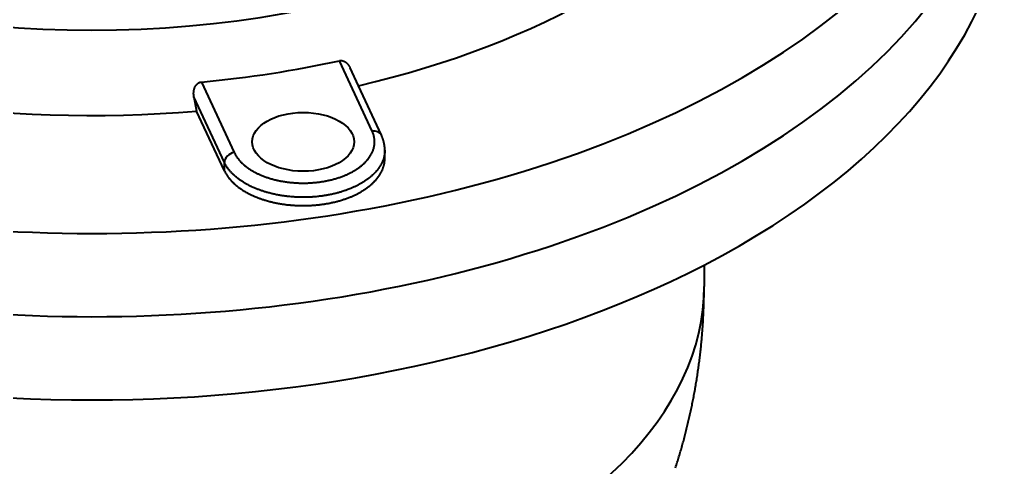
# Model space of a CAD drawing. Header units: millimetres. Extents: x 15 to 415, y 5 to 292.
# Drawn here: x 347.59 to 379.94, y 194.93 to 209.55 of the extents above; entities that cross this region are included whole.
import ezdxf

# ---------------------------------------------------------------- set-up
doc = ezdxf.new("R2010")
doc.units = ezdxf.units.MM
doc.layers.add('Geometries', color=7, linetype='Continuous')

msp = doc.modelspace()

# ---------------------------------------------------------------- linework, layer by layer
at = {"layer": 'Geometries', "linetype": 'Continuous', "lineweight": 40}
for p, q in [((359.1005, 205.9112), (358.0311, 208.2153)), ((358.6516, 207.398), (358.3815, 207.9799)), ((353.5235, 207.5179), (354.5928, 205.2138)), ((359.4028, 205.7793), (358.6516, 207.398)), ((354.2708, 204.8919), (353.2788, 207.0294)), ((353.2788, 207.0294), (353.3656, 206.5701)), ((354.2708, 204.6197), (353.3656, 206.5701)), ((359.5133, 205.2936), (359.5133, 205.2925)), ((359.5133, 205.2902), (359.5133, 205.2925)), ((359.5133, 205.018), (359.5133, 205.2902)), ((354.2708, 204.6197), (354.2708, 204.8919)), ((369.9448, 201.5363), (369.9448, 200.838))]:
    msp.add_line(p, q, dxfattribs=at)
at = {"layer": 'Geometries', "linetype": 'Continuous', "lineweight": 40, "flags": 128}
for points in [[(358.0311, 208.2153), (358.0409, 208.2172), (358.0508, 208.2187), (358.0608, 208.2197), (358.0709, 208.2203), (358.0813, 208.2204), (358.0917, 208.2201), (358.1022, 208.2193), (358.1126, 208.218), (358.1226, 208.2163), (358.1326, 208.2141), (358.1425, 208.2116), (358.1523, 208.2087), (358.1623, 208.2052), (358.1721, 208.2014), (358.1818, 208.1972), (358.1914, 208.1926), (358.2009, 208.1877), (358.2102, 208.1824), (358.2193, 208.1768), (358.2283, 208.1708), (358.2371, 208.1646), (358.2459, 208.1579), (358.2546, 208.151), (358.263, 208.1438), (358.2712, 208.1363), (358.2793, 208.1286), (358.2879, 208.1198), (358.2963, 208.1108), (358.3045, 208.1015), (358.3124, 208.092), (358.3201, 208.0823), (358.3275, 208.0724), (358.3346, 208.0623), (358.3415, 208.0521), (358.3485, 208.0412), (358.3552, 208.0301), (358.3617, 208.0188), (358.3679, 208.0074), (358.3751, 207.9933), (358.3815, 207.9799)], [(353.2788, 207.0294), (353.2758, 207.0463), (353.2733, 207.0632), (353.2712, 207.0802), (353.2696, 207.0972), (353.2685, 207.1143), (353.2678, 207.1313), (353.2676, 207.1484), (353.2679, 207.1655), (353.2686, 207.1798), (353.2696, 207.1941), (353.2709, 207.2084), (353.2727, 207.2226), (353.2748, 207.2367), (353.2772, 207.25), (353.2799, 207.2632), (353.283, 207.2763), (353.2865, 207.2894), (353.2903, 207.3023), (353.2939, 207.3132), (353.2978, 207.324), (353.302, 207.3347), (353.3065, 207.3452), (353.3112, 207.3556), (353.3163, 207.3659), (353.3212, 207.375), (353.3263, 207.3839), (353.3316, 207.3927), (353.3372, 207.4013), (353.3431, 207.4097), (353.3494, 207.4182), (353.356, 207.4264), (353.3629, 207.4344), (353.3701, 207.4421), (353.3775, 207.4496), (353.3852, 207.4567), (353.3931, 207.4635), (353.4014, 207.47), (353.4098, 207.4761), (353.4188, 207.4821), (353.428, 207.4877), (353.4375, 207.4928), (353.4472, 207.4976), (353.4561, 207.5014), (353.4652, 207.5049), (353.4745, 207.5081), (353.4839, 207.5108), (353.4936, 207.5132), (353.5035, 207.5152), (353.5135, 207.5168), (353.5235, 207.5179)], [(354.5928, 205.2138), (354.6011, 205.1964), (354.6098, 205.1791), (354.6189, 205.1618), (354.6285, 205.1445), (354.6384, 205.1274), (354.6487, 205.1103), (354.6594, 205.0934), (354.6705, 205.0765), (354.682, 205.0597), (354.6939, 205.0429), (354.7061, 205.0263), (354.7188, 205.0098), (354.7318, 204.9934), (354.7452, 204.977), (354.759, 204.9608), (354.7732, 204.9447), (354.7877, 204.9287), (354.8026, 204.9128), (354.819, 204.896), (354.8357, 204.8793), (354.8529, 204.8627), (354.8704, 204.8463), (354.8884, 204.83), (354.9068, 204.8139), (354.9249, 204.7985), (354.9433, 204.7832), (354.9622, 204.7681), (354.9813, 204.7532), (355.0009, 204.7384), (355.0208, 204.7237), (355.041, 204.7092), (355.0616, 204.6949), (355.0826, 204.6807), (355.1038, 204.6668), (355.1254, 204.6529), (355.1474, 204.6393), (355.1696, 204.6258), (355.1922, 204.6126), (355.2151, 204.5995), (355.2383, 204.5865), (355.2618, 204.5738), (355.2856, 204.5612), (355.305, 204.5513), (355.3245, 204.5415), (355.3442, 204.5318), (355.3641, 204.5222), (355.3843, 204.5128), (355.4046, 204.5034), (355.4251, 204.4942), (355.4458, 204.4852), (355.4716, 204.4741), (355.4978, 204.4633), (355.5242, 204.4526), (355.5509, 204.4422), (355.5778, 204.432), (355.6049, 204.422), (355.6323, 204.4122), (355.6599, 204.4026), (355.6877, 204.3933), (355.7158, 204.3841), (355.7441, 204.3752), (355.7726, 204.3666), (355.8012, 204.3581), (355.8301, 204.3499), (355.8592, 204.3419), (355.8885, 204.3342), (355.918, 204.3267), (355.9476, 204.3194), (355.9715, 204.3137), (355.9956, 204.3082), (356.0197, 204.3028), (356.0439, 204.2976), (356.0683, 204.2925), (356.0928, 204.2876), (356.1174, 204.2829), (356.1421, 204.2783), (356.1728, 204.2728), (356.2037, 204.2675), (356.2348, 204.2625), (356.2659, 204.2578), (356.2972, 204.2533), (356.3285, 204.249), (356.36, 204.245), (356.3915, 204.2412), (356.4231, 204.2377), (356.4549, 204.2345), (356.4866, 204.2315), (356.5185, 204.2287), (356.5504, 204.2263), (356.5824, 204.224), (356.6144, 204.222), (356.6465, 204.2203), (356.6786, 204.2188), (356.7107, 204.2176), (356.7366, 204.2169), (356.7624, 204.2162), (356.7883, 204.2158), (356.8142, 204.2155), (356.8401, 204.2154), (356.866, 204.2154), (356.8919, 204.2156), (356.9179, 204.216), (356.95, 204.2167), (356.9822, 204.2176), (357.0143, 204.2189), (357.0465, 204.2203), (357.0785, 204.222), (357.1106, 204.224), (357.1425, 204.2262), (357.1744, 204.2287), (357.2063, 204.2315), (357.2381, 204.2345), (357.2698, 204.2377), (357.3015, 204.2412), (357.333, 204.2449), (357.3645, 204.2489), (357.3958, 204.2532), (357.4271, 204.2577), (357.4582, 204.2624), (357.4892, 204.2674), (357.5141, 204.2716), (357.5388, 204.276), (357.5635, 204.2805), (357.5881, 204.2852), (357.6126, 204.29), (357.637, 204.295), (357.6614, 204.3002), (357.6856, 204.3055), (357.7156, 204.3123), (357.7454, 204.3193), (357.775, 204.3266), (357.8045, 204.3341), (357.8338, 204.3419), (357.8629, 204.3499), (357.8918, 204.3581), (357.9205, 204.3665), (357.949, 204.3752), (357.9773, 204.3841), (358.0053, 204.3932), (358.0332, 204.4026), (358.0608, 204.4121), (358.0882, 204.4219), (358.1154, 204.4319), (358.1423, 204.4421), (358.169, 204.4526), (358.1954, 204.4632), (358.2164, 204.4719), (358.2373, 204.4808), (358.258, 204.4897), (358.2785, 204.4988), (358.2989, 204.5081), (358.3191, 204.5175), (358.3391, 204.527), (358.3589, 204.5366), (358.3833, 204.5488), (358.4074, 204.5611), (358.4312, 204.5737), (358.4547, 204.5864), (358.4779, 204.5993), (358.5008, 204.6124), (358.5234, 204.6257), (358.5456, 204.6391), (358.5675, 204.6528), (358.5891, 204.6666), (358.6104, 204.6806), (358.6313, 204.6947), (358.6519, 204.709), (358.6721, 204.7235), (358.692, 204.7381), (358.7116, 204.7529), (358.7308, 204.7679), (358.7496, 204.783), (358.7645, 204.7952), (358.7791, 204.8075), (358.7935, 204.82), (358.8076, 204.8325), (358.8216, 204.8451), (358.8353, 204.8578), (358.8487, 204.8706), (358.8619, 204.8835), (358.878, 204.8997), (358.8936, 204.9159), (358.9089, 204.9323), (358.9238, 204.9488), (358.9383, 204.9654), (358.9524, 204.9822), (358.966, 204.999), (358.9793, 205.016), (358.9922, 205.0331), (359.0046, 205.0502), (359.0167, 205.0675), (359.0283, 205.0848), (359.0395, 205.1023), (359.0503, 205.1198), (359.0607, 205.1374), (359.0707, 205.1551), (359.0802, 205.1729), (359.0893, 205.1908), (359.0963, 205.2052), (359.1031, 205.2196), (359.1095, 205.2341), (359.1157, 205.2486), (359.1216, 205.2632), (359.1272, 205.2778), (359.1326, 205.2925), (359.1377, 205.3072), (359.1435, 205.3254), (359.149, 205.3438), (359.154, 205.3622), (359.1586, 205.3806), (359.1627, 205.399), (359.1664, 205.4175), (359.1697, 205.436), (359.1725, 205.4545), (359.1748, 205.4731), (359.1767, 205.4917), (359.1782, 205.5103), (359.1792, 205.5288), (359.1798, 205.5474), (359.1799, 205.566), (359.1796, 205.5846), (359.1789, 205.6032), (359.1777, 205.6218), (359.176, 205.6404), (359.1744, 205.6553), (359.1725, 205.6702), (359.1702, 205.6851), (359.1677, 205.7), (359.165, 205.7149), (359.1619, 205.7298), (359.1585, 205.7446), (359.1549, 205.7594), (359.1497, 205.7786), (359.1441, 205.7976), (359.138, 205.8167), (359.1315, 205.8356), (359.1244, 205.8546), (359.1169, 205.8735), (359.1089, 205.8924), (359.1005, 205.9112)], [(359.5133, 205.2936), (359.5133, 205.2976), (359.5132, 205.3047), (359.5131, 205.3115), (359.5129, 205.318), (359.5128, 205.3241), (359.5126, 205.3299), (359.5124, 205.3353), (359.5121, 205.341), (359.5119, 205.3462), (359.5116, 205.3511), (359.5114, 205.3555), (359.5111, 205.3598), (359.5108, 205.3638), (359.5106, 205.3677), (359.5103, 205.3712), (359.5101, 205.3746), (359.5098, 205.3777), (359.5096, 205.38), (359.5095, 205.3822), (359.5093, 205.3844), (359.5091, 205.3868), (359.5088, 205.3894), (359.5085, 205.393), (359.5082, 205.3968), (359.5077, 205.401), (359.5073, 205.4054), (359.5068, 205.4102), (359.5064, 205.4141), (359.5059, 205.4181), (359.5055, 205.422), (359.505, 205.4256), (359.5046, 205.4291), (359.5041, 205.4332), (359.5036, 205.437), (359.5031, 205.4406), (359.5026, 205.4438), (359.5023, 205.4462), (359.502, 205.4484), (359.5017, 205.4507), (359.5013, 205.4533), (359.5008, 205.4563), (359.5003, 205.4595), (359.4998, 205.4631), (359.4992, 205.4668), (359.4985, 205.4709), (359.4978, 205.4752), (359.4971, 205.4794), (359.4964, 205.4835), (359.4957, 205.4873), (359.4951, 205.491), (359.4944, 205.4945), (359.4938, 205.4981), (359.4931, 205.5015), (359.4925, 205.5046), (359.4919, 205.5075), (359.4914, 205.5101), (359.4909, 205.5126), (359.4904, 205.5154), (359.4898, 205.5183), (359.4891, 205.5213), (359.4884, 205.5246), (359.4877, 205.528), (359.4869, 205.5317), (359.486, 205.5355), (359.4851, 205.5395), (359.4842, 205.5437), (359.4833, 205.5477), (359.4821, 205.5524), (359.4811, 205.5568), (359.4801, 205.5609), (359.4791, 205.5646), (359.4783, 205.5681), (359.4777, 205.5705), (359.477, 205.5729), (359.4763, 205.5756), (359.4756, 205.5785), (359.4747, 205.5816), (359.4738, 205.585), (359.4729, 205.5883), (359.472, 205.5918), (359.4709, 205.5955), (359.4698, 205.5994), (359.4687, 205.6034), (359.4673, 205.6081), (359.466, 205.6126), (359.4647, 205.6168), (359.4636, 205.6208), (359.4624, 205.6244), (359.4614, 205.6278), (359.4604, 205.6309), (359.4595, 205.6338), (359.4585, 205.6369), (359.4575, 205.6402), (359.4563, 205.6437), (359.4551, 205.6475), (359.4538, 205.6515), (359.4523, 205.6556), (359.451, 205.6597), (359.4495, 205.6639), (359.4481, 205.668), (359.4467, 205.672), (359.4453, 205.6758), (359.444, 205.6795), (359.4426, 205.6833), (359.4413, 205.6868), (359.4401, 205.6902), (359.4389, 205.6933), (359.4378, 205.6963), (359.4366, 205.6995), (359.4353, 205.7028), (359.4335, 205.7075), (359.4315, 205.7126), (359.4293, 205.718), (359.427, 205.7237), (359.4254, 205.7277), (359.4236, 205.732), (359.4218, 205.7365), (359.4198, 205.7412), (359.4176, 205.7462), (359.4154, 205.7514), (359.4131, 205.7566), (359.4107, 205.7619), (359.4082, 205.7675), (359.4056, 205.7733), (359.4028, 205.7793)], [(359.5133, 205.2902), (359.5132, 205.277), (359.5128, 205.2611), (359.5121, 205.2451), (359.5112, 205.2292), (359.5099, 205.2133), (359.5084, 205.1974), (359.5066, 205.1815), (359.5045, 205.1656), (359.5021, 205.1497), (359.4995, 205.1338), (359.4963, 205.1168), (359.4928, 205.0998), (359.489, 205.0829), (359.4848, 205.066), (359.4803, 205.0491), (359.4755, 205.0322), (359.4704, 205.0153), (359.4649, 204.9985), (359.4577, 204.9777), (359.45, 204.9569), (359.4418, 204.9362), (359.4352, 204.9207), (359.4285, 204.9052), (359.4214, 204.8897), (359.4141, 204.8743), (359.4039, 204.8539), (359.3932, 204.8336), (359.382, 204.8133), (359.3733, 204.7982), (359.3644, 204.7831), (359.3551, 204.768), (359.3456, 204.753), (359.3325, 204.7332), (359.319, 204.7134), (359.305, 204.6938), (359.2941, 204.6791), (359.283, 204.6645), (359.2716, 204.6499), (359.26, 204.6354), (359.2473, 204.62), (359.2342, 204.6047), (359.2209, 204.5894), (359.2073, 204.5742), (359.1934, 204.5591), (359.1791, 204.5441), (359.1646, 204.5292), (359.1498, 204.5143), (359.1358, 204.5006), (359.1215, 204.487), (359.107, 204.4734), (359.0922, 204.46), (359.0772, 204.4466), (359.0619, 204.4333), (359.0464, 204.4201), (359.0306, 204.407), (359.0093, 204.3896), (358.9876, 204.3725), (358.9655, 204.3555), (358.9486, 204.3429), (358.9314, 204.3304), (358.9141, 204.318), (358.8965, 204.3056), (358.8728, 204.2894), (358.8487, 204.2734), (358.8242, 204.2575), (358.8055, 204.2457), (358.7867, 204.2341), (358.7676, 204.2225), (358.7483, 204.2111), (358.7275, 204.1989), (358.7064, 204.187), (358.6851, 204.1751), (358.6636, 204.1634), (358.6417, 204.1518), (358.6197, 204.1404), (358.5975, 204.1291), (358.575, 204.1179), (358.5539, 204.1076), (358.5326, 204.0975), (358.5112, 204.0875), (358.4895, 204.0776), (358.4677, 204.0679), (358.4456, 204.0582), (358.4234, 204.0487), (358.4011, 204.0394), (358.371, 204.0271), (358.3407, 204.0151), (358.3101, 204.0033), (358.2869, 203.9946), (358.2636, 203.9861), (358.2401, 203.9777), (358.2164, 203.9694), (358.1848, 203.9586), (358.1528, 203.9481), (358.1206, 203.9378), (358.0963, 203.9303), (358.0718, 203.9229), (358.0472, 203.9156), (358.0224, 203.9085), (357.9958, 203.9011), (357.9691, 203.8938), (357.9422, 203.8867), (357.9151, 203.8797), (357.8879, 203.873), (357.8606, 203.8664), (357.8331, 203.86), (357.8055, 203.8537), (357.7711, 203.8462), (357.7365, 203.839), (357.7018, 203.832), (357.6756, 203.827), (357.6492, 203.8221), (357.6229, 203.8174), (357.5964, 203.8128), (357.5699, 203.8084), (357.5433, 203.8042), (357.5166, 203.8001), (357.4899, 203.7962), (357.463, 203.7924), (357.4361, 203.7888), (357.4091, 203.7854), (357.3821, 203.7821), (357.346, 203.778), (357.3098, 203.7742), (357.2736, 203.7706), (357.2463, 203.7681), (357.2189, 203.7658), (357.1916, 203.7637), (357.1641, 203.7617), (357.1348, 203.7598), (357.1053, 203.758), (357.0759, 203.7565), (357.0464, 203.7551), (357.0169, 203.7539), (356.9873, 203.7529), (356.9577, 203.7521), (356.9281, 203.7515), (356.8913, 203.751), (356.8545, 203.7508), (356.8177, 203.7508), (356.7901, 203.7511), (356.7625, 203.7515), (356.7349, 203.7521), (356.7073, 203.7528), (356.6797, 203.7538), (356.6522, 203.7548), (356.6247, 203.7561), (356.5972, 203.7575), (356.5697, 203.7591), (356.5423, 203.7608), (356.5148, 203.7627), (356.4874, 203.7648), (356.451, 203.7678), (356.4147, 203.7711), (356.3784, 203.7747), (356.3513, 203.7775), (356.3241, 203.7806), (356.2971, 203.7838), (356.2701, 203.7872), (356.2412, 203.791), (356.2125, 203.7949), (356.1838, 203.7991), (356.1552, 203.8034), (356.1266, 203.8079), (356.0981, 203.8127), (356.0697, 203.8175), (356.0414, 203.8226), (356.0064, 203.8292), (355.9716, 203.836), (355.937, 203.8431), (355.911, 203.8486), (355.8852, 203.8543), (355.8595, 203.8601), (355.8339, 203.8661), (355.8, 203.8743), (355.7662, 203.8828), (355.7327, 203.8915), (355.7077, 203.8982), (355.6828, 203.9051), (355.658, 203.9122), (355.6333, 203.9193), (355.6088, 203.9267), (355.5844, 203.9341), (355.5602, 203.9417), (355.5361, 203.9495), (355.5121, 203.9574), (355.4883, 203.9654), (355.4646, 203.9736), (355.441, 203.982), (355.416, 203.9911), (355.3911, 204.0003), (355.3664, 204.0097), (355.3419, 204.0193), (355.3176, 204.029), (355.2934, 204.0389), (355.2694, 204.0489), (355.2456, 204.0591), (355.2163, 204.072), (355.1874, 204.0851), (355.1587, 204.0984), (355.1374, 204.1086), (355.1162, 204.1189), (355.0953, 204.1293), (355.0745, 204.1399), (355.0472, 204.1541), (355.0202, 204.1686), (354.9935, 204.1832), (354.9737, 204.1944), (354.9541, 204.2057), (354.9348, 204.2171), (354.9156, 204.2286), (354.8966, 204.2402), (354.8779, 204.2519), (354.8594, 204.2637), (354.8411, 204.2756), (354.823, 204.2877), (354.8051, 204.2999), (354.7874, 204.3121), (354.7699, 204.3245), (354.7515, 204.3379), (354.7333, 204.3514), (354.7154, 204.365), (354.6977, 204.3787), (354.6803, 204.3926), (354.6631, 204.4065), (354.6462, 204.4206), (354.6296, 204.4348), (354.6099, 204.4521), (354.5907, 204.4695), (354.5718, 204.487), (354.5533, 204.5047), (354.5353, 204.5225), (354.5177, 204.5405), (354.5005, 204.5586), (354.4837, 204.5768), (354.4673, 204.5952), (354.4514, 204.6137), (354.4359, 204.6323), (354.4208, 204.651), (354.4062, 204.6699), (354.392, 204.6888), (354.3782, 204.7079), (354.3649, 204.7271), (354.352, 204.7463), (354.3396, 204.7657), (354.33, 204.7813), (354.3207, 204.7969), (354.3116, 204.8126), (354.3029, 204.8283), (354.2944, 204.8441), (354.2863, 204.86), (354.2784, 204.8759), (354.2708, 204.8919)], [(354.2708, 204.6197), (354.2781, 204.6043), (354.2857, 204.589), (354.2935, 204.5737), (354.3016, 204.5585), (354.31, 204.5433), (354.3187, 204.5281), (354.3276, 204.513), (354.3368, 204.498), (354.3495, 204.478), (354.3627, 204.4582), (354.3763, 204.4384), (354.3868, 204.4237), (354.3977, 204.409), (354.4087, 204.3943), (354.4201, 204.3798), (354.4356, 204.3605), (354.4515, 204.3414), (354.4679, 204.3223), (354.4806, 204.3081), (354.4934, 204.294), (354.5066, 204.28), (354.5199, 204.266), (354.5345, 204.2511), (354.5494, 204.2364), (354.5646, 204.2217), (354.58, 204.2071), (354.5958, 204.1926), (354.6118, 204.1782), (354.6281, 204.1639), (354.6447, 204.1497), (354.6604, 204.1366), (354.6763, 204.1236), (354.6925, 204.1107), (354.7089, 204.0978), (354.7255, 204.0851), (354.7424, 204.0724), (354.7595, 204.0599), (354.7768, 204.0474), (354.7943, 204.0351), (354.8121, 204.0229), (354.83, 204.0108), (354.8482, 203.9988), (354.8666, 203.9869), (354.8852, 203.9751), (354.9041, 203.9634), (354.9231, 203.9518), (354.9488, 203.9366), (354.9749, 203.9216), (355.0012, 203.9068), (355.0213, 203.8958), (355.0416, 203.8849), (355.062, 203.8742), (355.0827, 203.8636), (355.105, 203.8523), (355.1275, 203.8412), (355.1502, 203.8303), (355.1732, 203.8195), (355.1964, 203.8088), (355.2198, 203.7983), (355.2434, 203.7879), (355.2672, 203.7777), (355.2969, 203.7652), (355.327, 203.753), (355.3574, 203.741), (355.3804, 203.7322), (355.4035, 203.7235), (355.4268, 203.7149), (355.4503, 203.7065), (355.4739, 203.6982), (355.4976, 203.6901), (355.5215, 203.6821), (355.5455, 203.6743), (355.5697, 203.6666), (355.594, 203.659), (355.6184, 203.6516), (355.643, 203.6443), (355.676, 203.6349), (355.7091, 203.6257), (355.7425, 203.6168), (355.7677, 203.6102), (355.793, 203.6038), (355.8185, 203.5976), (355.844, 203.5915), (355.8715, 203.5852), (355.8991, 203.5791), (355.9268, 203.5731), (355.9546, 203.5673), (355.9826, 203.5617), (356.0106, 203.5562), (356.0388, 203.5509), (356.0671, 203.5458), (356.1024, 203.5398), (356.1378, 203.534), (356.1733, 203.5285), (356.2001, 203.5245), (356.2269, 203.5207), (356.2538, 203.5171), (356.2808, 203.5136), (356.3168, 203.5093), (356.3529, 203.5052), (356.3891, 203.5014), (356.4163, 203.4988), (356.4436, 203.4963), (356.4709, 203.4939), (356.4983, 203.4918), (356.5257, 203.4898), (356.5531, 203.4879), (356.5805, 203.4863), (356.608, 203.4847), (356.6355, 203.4834), (356.6631, 203.4822), (356.6906, 203.4812), (356.7182, 203.4804), (356.7478, 203.4796), (356.7773, 203.4791), (356.8069, 203.4788), (356.8365, 203.4786), (356.8661, 203.4786), (356.8957, 203.4788), (356.9254, 203.4793), (356.955, 203.4799), (356.9917, 203.4809), (357.0285, 203.4822), (357.0652, 203.4838), (357.1019, 203.4857), (357.1385, 203.4878), (357.175, 203.4903), (357.2115, 203.4931), (357.2479, 203.4961), (357.2842, 203.4995), (357.3115, 203.5022), (357.3386, 203.505), (357.3658, 203.508), (357.3929, 203.5112), (357.4288, 203.5157), (357.4646, 203.5205), (357.5004, 203.5256), (357.5271, 203.5295), (357.5538, 203.5337), (357.5804, 203.538), (357.6069, 203.5425), (357.6352, 203.5474), (357.6634, 203.5526), (357.6915, 203.5579), (357.7195, 203.5634), (357.7475, 203.5691), (357.7753, 203.575), (357.803, 203.581), (357.8306, 203.5872), (357.8647, 203.5952), (357.8986, 203.6034), (357.9323, 203.612), (357.9575, 203.6185), (357.9825, 203.6253), (358.0075, 203.6321), (358.0323, 203.6391), (358.0651, 203.6487), (358.0977, 203.6586), (358.1301, 203.6686), (358.1543, 203.6764), (358.1783, 203.6843), (358.2021, 203.6923), (358.2259, 203.7005), (358.2572, 203.7116), (358.2883, 203.723), (358.3191, 203.7346), (358.3421, 203.7435), (358.3649, 203.7525), (358.3875, 203.7616), (358.41, 203.7709), (358.4339, 203.781), (358.4575, 203.7912), (358.481, 203.8016), (358.5043, 203.8122), (358.5274, 203.8229), (358.5503, 203.8337), (358.573, 203.8447), (358.5954, 203.8559), (358.6162, 203.8664), (358.6367, 203.877), (358.6571, 203.8878), (358.6772, 203.8987), (358.6972, 203.9097), (358.717, 203.9208), (358.7366, 203.9321), (358.756, 203.9434), (358.7815, 203.9587), (358.8067, 203.9743), (358.8314, 203.99), (358.8498, 204.0019), (358.8679, 204.014), (358.8858, 204.0261), (358.9035, 204.0384), (358.9267, 204.0548), (358.9496, 204.0715), (358.972, 204.0883), (358.9886, 204.1011), (359.0049, 204.114), (359.021, 204.1269), (359.0369, 204.14), (359.0537, 204.1541), (359.0701, 204.1683), (359.0863, 204.1826), (359.1023, 204.197), (359.1179, 204.2115), (359.1333, 204.2261), (359.1484, 204.2408), (359.1633, 204.2556), (359.1768, 204.2695), (359.1901, 204.2835), (359.2032, 204.2975), (359.2159, 204.3117), (359.2285, 204.3259), (359.2408, 204.3402), (359.2528, 204.3545), (359.2646, 204.369), (359.2761, 204.3835), (359.2874, 204.398), (359.2984, 204.4126), (359.3091, 204.4273), (359.3196, 204.4421), (359.3298, 204.4569), (359.3397, 204.4718), (359.3494, 204.4868), (359.3619, 204.5068), (359.3738, 204.5269), (359.3853, 204.5471), (359.3937, 204.5623), (359.4017, 204.5776), (359.4095, 204.5929), (359.417, 204.6082), (359.4247, 204.6247), (359.4321, 204.6413), (359.4392, 204.6579), (359.446, 204.6745), (359.4524, 204.6912), (359.4586, 204.708), (359.4644, 204.7247), (359.4699, 204.7416), (359.4747, 204.7573), (359.4793, 204.773), (359.4835, 204.7887), (359.4875, 204.8045), (359.4912, 204.8203), (359.4946, 204.8361), (359.4977, 204.852), (359.5006, 204.8679), (359.5031, 204.8837), (359.5054, 204.8996), (359.5074, 204.9155), (359.5091, 204.9314), (359.5105, 204.9473), (359.5116, 204.9633), (359.5124, 204.9792), (359.513, 204.9952), (359.5133, 205.0164), (359.5133, 205.018)], [(369.0107, 194.912), (369.0252, 194.9568), (369.0395, 195.0017), (369.0537, 195.0466), (369.0678, 195.0915), (369.0818, 195.1364), (369.0956, 195.1814), (369.1094, 195.2265), (369.1231, 195.2715), (369.1366, 195.3166), (369.15, 195.3617), (369.1634, 195.4069), (369.1766, 195.4521), (369.1897, 195.4973), (369.2027, 195.5425), (369.2156, 195.5878), (369.2283, 195.6331), (369.241, 195.6784), (369.2535, 195.7238), (369.266, 195.7692), (369.2783, 195.8146), (369.2905, 195.8601), (369.3026, 195.9056), (369.3146, 195.9511), (369.3265, 195.9966), (369.3383, 196.0422), (369.3499, 196.0878), (369.3615, 196.1334), (369.3729, 196.1791), (369.3842, 196.2247), (369.3954, 196.2704), (369.4065, 196.3162), (369.4175, 196.3619), (369.4284, 196.4077), (369.4392, 196.4535), (369.4498, 196.4993), (369.4604, 196.5452), (369.4708, 196.5911), (369.4811, 196.637), (369.4913, 196.6829), (369.5014, 196.7289), (369.5114, 196.7749), (369.5212, 196.8209), (369.531, 196.8669), (369.5406, 196.9129), (369.5502, 196.959), (369.5596, 197.0051), (369.5689, 197.0512), (369.5781, 197.0974), (369.5872, 197.1435), (369.5961, 197.1897), (369.605, 197.2359), (369.6137, 197.2821), (369.6223, 197.3284), (369.6309, 197.3746), (369.6393, 197.4209), (369.6475, 197.4672), (369.6557, 197.5135), (369.6638, 197.5599), (369.6717, 197.6062), (369.6796, 197.6526), (369.6873, 197.699), (369.6949, 197.7454), (369.7024, 197.7918), (369.7098, 197.8383), (369.717, 197.8847), (369.7242, 197.9312), (369.7312, 197.9777), (369.7382, 198.0242), (369.745, 198.0708), (369.7517, 198.1173), (369.7583, 198.1639), (369.7647, 198.2105), (369.7711, 198.2571), (369.7773, 198.3037), (369.7835, 198.3503), (369.7895, 198.3969), (369.7954, 198.4436), (369.8012, 198.4902), (369.8068, 198.5369), (369.8124, 198.5836), (369.8178, 198.6303), (369.8232, 198.677), (369.8284, 198.7237), (369.8335, 198.7705), (369.8385, 198.8172), (369.8434, 198.864), (369.8481, 198.9108), (369.8528, 198.9576), (369.8573, 199.0044), (369.8617, 199.0512), (369.866, 199.098), (369.8702, 199.1448), (369.8743, 199.1916), (369.8783, 199.2385), (369.8821, 199.2853), (369.8858, 199.3322), (369.8895, 199.3791), (369.893, 199.426), (369.8963, 199.4728), (369.8996, 199.5197), (369.9028, 199.5666), (369.9058, 199.6135), (369.9088, 199.6605), (369.9116, 199.7074), (369.9143, 199.7543), (369.9169, 199.8012), (369.9193, 199.8482), (369.9217, 199.8951), (369.9239, 199.9421), (369.9261, 199.989), (369.9281, 200.036), (369.93, 200.083), (369.9318, 200.1299), (369.9334, 200.1769), (369.935, 200.2239), (369.9364, 200.2709), (369.9378, 200.3178), (369.939, 200.3648), (369.9401, 200.4118), (369.9411, 200.4588), (369.9419, 200.5058), (369.9427, 200.5528), (369.9433, 200.5998), (369.9438, 200.6468), (369.9442, 200.6938), (369.9445, 200.7408), (369.9447, 200.7878), (369.9448, 200.8348), (369.9448, 200.838)]]:
    msp.add_lwpolyline(points, dxfattribs=at)
at = {"layer": 'Geometries', "linetype": 'Continuous', "lineweight": 40}
for centre, major_axis, ratio, start_param, end_param in [((349.9448, 221.5226), (-21.3222, 0), 0.5773503, 5.4977871, 10.2101761), ((349.9448, 219.8896), (-30, 0), 0.5773503, 0, 3.1415927), ((349.9448, 217.1679), (-30, 0), 0.5773503, 0, 3.1415927), ((349.9448, 217.1679), (-30, 0), 0.5773503, 0, 3.1415927), ((349.9448, 219.8896), (-23.3222, 0), 0.5773503, 1.9533885, 2.7652025), ((349.9448, 214.4463), (-30, 0), 0.5773503, 2.300524, 3.1415927), ((349.9448, 219.8896), (-23.3222, 0), 0.5773503, 0.8999889, 1.7180049), ((349.9448, 220.4339), (22.6556, 0), 0.5773503, 4.8710138, 5.077363), ((359.1005, 205.639), (-0.3024, -0.1403), 0.7886751, 3.1415933, 4.3615096), ((354.5928, 204.9417), (0.3024, 0.1403), 0.7886751, 1.2199169, 2.7907132), ((349.9448, 214.4463), (-30, 0), 0.5773503, 0.8410687, 2.300524), ((349.9448, 200.838), (-20, 0), 0.5773503, 0, 3.1415927)]:
    msp.add_ellipse(centre, major_axis=major_axis, ratio=ratio, start_param=start_param, end_param=end_param, dxfattribs=at)
msp.add_ellipse((356.8466, 205.5625), major_axis=(-1.6667, 0), ratio=0.5773503, dxfattribs=at)

doc.saveas('drawing.dxf')
